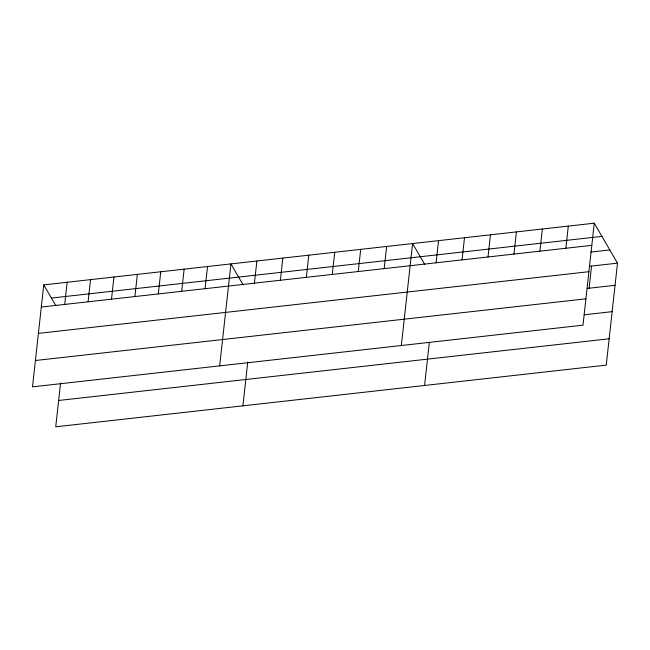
<?xml version="1.0" encoding="UTF-8"?>
<svg xmlns="http://www.w3.org/2000/svg" width="650" height="650" viewBox="0 0 650 650"><rect width="100%" height="100%" fill="white"/><g stroke="black" fill="none" stroke-linecap="round" stroke-linejoin="round"><path stroke-width="0.97" d="M43.761 284.879L32.5 386.848L583.001 325.162L594.262 223.194L43.761 284.879L55.868 305.703M64.707 304.419L67.153 282.254M60.572 383.029L55.737 426.806L606.239 365.121L617.5 263.152L594.262 223.194M88.108 301.795L90.553 279.63M111.499 299.179L113.945 277.014M134.899 296.554L137.345 274.389M158.291 293.93L160.737 271.765M181.691 291.314L184.137 269.149M205.083 288.689L207.529 266.524M219.668 365.877L230.929 263.9L243.043 284.733M254.434 283.156L256.88 260.991M242.913 405.836L247.739 362.058M280.386 280.248L282.831 258.091M306.337 277.339L308.783 255.182M332.288 274.438L334.742 252.273M358.248 271.529L360.693 249.364M384.199 268.621L386.644 246.456M401.334 345.516L412.596 243.547L424.71 264.379M436.101 262.803L438.547 240.638M424.58 385.483L429.301 342.672M462.052 259.894L464.498 237.729M488.004 256.986L490.449 234.821M513.955 254.077L516.401 231.912M539.906 251.168L542.36 229.003M565.866 248.259L568.311 226.094M589.103 288.226L591.549 266.061M51.423 298.066L601.933 236.381M41.308 307.044L591.817 245.351M590.866 252.086L609.83 249.966M589.55 266.281L617.5 263.152M38.407 333.377L588.908 271.692M587.104 288.446L615.054 285.317M35.409 360.514L585.91 298.821M584.196 314.787L612.146 311.651M58.646 400.473L609.148 338.788"/></g></svg>
